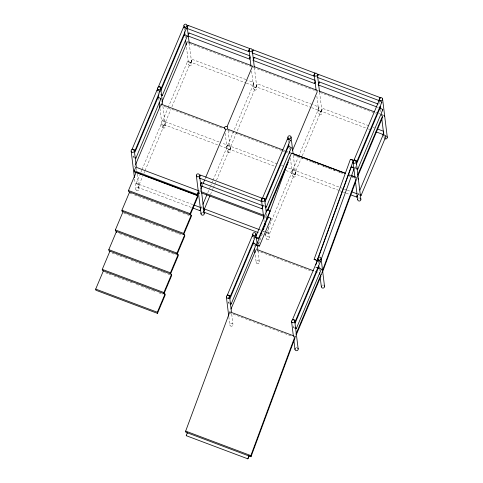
<?xml version="1.0" encoding="UTF-8"?>
<svg xmlns="http://www.w3.org/2000/svg" width="483" height="483" viewBox="0 0 483 483"><rect width="100%" height="100%" fill="white"/><g stroke="black" fill="none" stroke-linecap="round" stroke-linejoin="round"><path stroke-width="0.36" stroke-dasharray="2.42 1.81" d="M265.161 234.877L265.227 235.197L265.445 234.913M315.791 80.909L315.791 80.601M250.544 56.698L250.544 56.094M266.266 232.818L266.266 232.22M266.175 233.162L265.59 234.647M255.579 250.671L256.757 247.664M258.019 244.223L259.782 239.411M291.026 154.186L291.46 153.002L291.599 154.137M258.659 243.981L263.452 230.91M321.938 272.164L320.76 275.165M356.599 177.629L355.995 179.036M322.076 273.293L321.497 274.875L321.358 273.746L319.879 273.185M229.244 313.419L230.222 310.895M294.425 337.913L295.608 334.918M265.59 233.482L265.747 233.108M134.02 157.718A1.6 0.417 22.8 0 1 133 156.866L134.159 154.113M134.691 166.726L135.288 165.301M160.447 105.548L161.642 102.704L161.781 103.833L161.183 105.258L162.662 105.813M186.8 42.951L187.398 41.526L188.388 41.9M136.248 183.299L139.72 175.039M140.879 172.286L141.748 170.221M142.038 169.533L161.165 124.113M162.602 120.696L167.812 108.313M168.102 107.624L187.519 61.516M139.207 184.494L142.684 176.235M143.843 173.482L144.713 171.417M145.003 170.728L164.123 125.308A1.6 0.417 22.8 0 0 162.723 124.294L162.336 124.155A1.6 0.417 22.8 0 0 161.165 124.173A1.6 0.417 22.8 0 0 162.56 125.127L162.946 125.272A1.6 0.417 22.8 0 0 164.123 125.248M165.56 121.897L170.777 109.508M171.936 106.755L190.477 62.712M200.469 189.801L199.871 191.22L198.591 190.737M202.226 185.629L202.812 184.24M204.858 179.374L205.444 177.986M251.981 67.445L252.579 66.02L252.718 67.155M200.21 191.878L200.614 190.93M201.429 207.793L202.299 205.728M207.805 192.657L208.964 189.904M209.254 189.215L210.123 187.15M210.413 186.462L211.572 183.709M211.862 183.021L212.731 180.956M213.021 180.268L226.346 148.607M227.783 145.196L252.7 86.01A1.6 0.417 22.8 0 1 253.877 86.052L254.263 86.191A1.6 0.417 22.8 0 1 255.658 87.145A1.6 0.417 22.8 0 1 254.487 87.169L254.1 87.025A1.6 0.417 22.8 0 1 252.7 86.071M210.473 194.54L213.081 188.346M213.371 187.658L214.53 184.904M214.82 184.216L229.304 149.808M230.747 146.391L255.664 87.206M264.388 206.706A1.6 0.417 22.8 0 1 263.368 205.861L264.527 203.108M229.244 303.59A1.6 0.417 22.8 0 1 228.224 302.744L229.093 300.68M291.014 154.065L291.46 153.002M317.168 91.945L317.766 90.52M264.599 218.274L265.197 216.849L266.181 217.223M290.869 335.866L229.962 312.978L230.542 311.396M266.616 232.293L291.533 173.107M292.97 169.69L298.18 157.307M298.47 156.619L317.886 110.504M269.574 233.488L294.491 174.303M295.928 170.885L301.144 158.502M302.304 155.749L320.845 111.706M354.908 167.758L355.488 166.381M293.99 325.868L293.41 327.239A1.6 0.417 22.8 0 1 294.588 327.281M382.349 116.439L382.947 115.014L383.085 116.149M356.78 178.632L357.335 177.327M294.159 337.104L295.143 337.478L295.723 335.896M359.171 195.035A1.6 0.417 22.8 0 1 358.151 194.19L359.31 191.437M191.123 62.343L192.222 59.373L191.063 62.331L245.684 82.865M227.499 145.129L226.334 148.094L227.499 145.129L221.896 143.022M319.034 107.027L317.874 109.991L319.034 107.027L312.73 104.66M368.813 125.737L322.59 108.361L321.853 109.617L321.43 111.325L367.648 128.695M253.853 82.533L252.687 85.497L253.853 82.533L247.55 80.16M312.03 104.394L257.409 83.867L256.666 85.123L256.244 86.831L310.871 107.359M256.244 86.831L257.409 83.867M321.43 111.325L322.59 108.361M219.095 141.972L165.868 121.97L164.987 123.618L164.709 124.934L219.33 145.461M164.709 124.934L165.868 121.97M277.272 163.84L231.055 146.464L230.313 147.72L229.89 149.428L276.113 166.798M229.89 149.428L231.055 146.464M292.68 169.63L291.521 172.588L292.68 169.63L287.077 167.523M346.661 189.916L296.236 170.964L295.656 171.839L295.077 173.928L339.193 190.507M295.077 173.928L296.236 170.964M192.741 204.569L139.515 184.566L138.778 185.822L138.355 187.531L191.576 207.533M138.355 187.531L139.515 184.566M315.876 267.147L317.029 267.552M316.8 267.733L315.671 267.304M377.012 107.009L378.412 107.534M251.1 65.465L254.064 66.582M316.287 89.965L319.245 91.076M375.877 112.358L377.972 113.149M378.672 113.408L380.067 113.934M381.467 114.459L384.432 115.576M187.537 42.661L189.016 43.216M189.716 43.476L249.844 66.074M251.238 66.6L252.229 66.968M253.213 67.342L314.324 90.309M320.084 92.47L376.015 113.493M192.222 59.373L246.849 79.9M373.015 127.313L374.416 127.838M246.384 83.124L252.687 85.497M311.571 107.624L317.874 109.991M368.348 128.961L371.149 130.012M349.632 174.87L351.038 175.395M162.523 104.684L161.044 104.123L161.183 105.258M283.636 150.195L285.036 150.72M285.737 150.986L288.532 152.036M289.927 152.562L291.412 153.129M348.122 174.429L350.918 175.48M355.114 177.062L358.078 178.173M295.801 155.719L297.908 156.51M300.71 157.561L302.811 158.352M311.927 161.775L314.028 162.566M316.83 163.622L318.931 164.413M323.139 165.989L325.24 166.78M328.048 167.836L330.149 168.627M332.95 169.678L336.458 170.994M339.259 172.051L341.36 172.842M347.669 175.208L352.578 177.056M164.063 106.338L222.089 128.146M227.849 130.313L281.68 150.539M282.38 150.805L284.475 151.596M285.175 151.855L287.971 152.906M293.73 155.073L342.67 173.463M347.561 175.299L353.852 177.666M281.474 165.415L286.377 167.257M347.362 190.175L350.863 191.491M220.031 145.727L226.334 148.094M285.918 170.487L291.521 172.588M339.893 190.773L342.695 191.823M343.395 192.089L345.496 192.874M346.196 193.14L349.698 194.456M265.553 215.901L266.538 216.275M259.323 229.594L260.723 230.119M263.525 231.176L265.626 231.961M129.728 193.152L131.829 193.943M134.63 194.999L150.038 200.789M150.738 201.049L152.839 201.84M155.641 202.89L171.048 208.68M171.749 208.946L175.251 210.262M178.052 211.312L180.153 212.103M182.954 213.154L189.958 215.786M256.177 249.246L257.656 249.802L257.795 250.937M256.811 250.568L310.231 270.643M320.018 274.32L321.008 274.694M123.871 213.13L134.377 217.078M135.077 217.344L137.178 218.129M139.979 219.185L142.08 219.97M144.882 221.027L155.387 224.975M156.087 225.235L159.589 226.551M162.391 227.608L164.492 228.393M167.293 229.449L177.798 233.398M178.499 233.657L180.6 234.448M119.422 233.633L121.523 234.424M124.324 235.475L126.425 236.265M129.227 237.316L134.829 239.423M135.53 239.689L139.732 241.265M140.432 241.53L143.934 242.846M146.735 243.897L162.143 249.687M162.843 249.953L164.945 250.737M167.746 251.794L176.15 254.952M112.165 253.08L119.168 255.712M119.869 255.978L124.071 257.554M124.771 257.819L126.872 258.61M131.074 260.186L144.381 265.191M152.085 268.083L154.186 268.874M156.987 269.925L162.59 272.032M163.29 272.297L167.492 273.873M168.193 274.139L170.294 274.93M231.303 312.404L229.823 311.849L229.962 312.978M293.525 335.788L295.004 336.343L295.143 337.478M105.614 272.792L108.415 273.849M109.116 274.109L111.217 274.899M114.018 275.956L129.426 281.746M130.126 282.006L133.628 283.322M136.429 284.372L138.53 285.163M141.332 286.22L146.935 288.321M147.635 288.586L151.837 290.168M152.537 290.428L156.039 291.744M158.841 292.795L163.037 294.376M379.783 102.336L379.964 103.809M380.689 109.707L380.96 111.917M383.943 136.236L384.124 137.709A1.6 1.527 -7 0 1 384.432 136.574M319.571 92.12L322.107 112.756M316.86 96.262L318.943 113.215M318.194 261.074L318.466 263.283M319.191 269.164L319.366 270.637M293.308 155.429L295.747 175.305M288.242 140.432L288.514 142.642M289.148 147.792L289.329 149.265M290.41 158.098L292.583 175.764M254.39 67.656L256.932 88.335M251.589 71.067L253.768 88.794M266.411 213.619L266.773 216.559M268.125 227.602L269.393 237.908M263.875 219.228L264.237 222.174M265.686 233.953L266.23 238.367M257.982 250.828L259.335 261.858M253.098 237.316L253.279 238.783M254.004 244.67L254.185 246.137M255.266 254.964L256.171 262.311M228.085 130.633L230.566 150.859M225.199 133.338L227.402 151.318M231.719 314.161L232.981 324.455M228.821 316.824L229.817 324.914M189.203 43.126L191.739 63.762M184.228 28.847L184.409 30.32M185.134 36.213L185.315 37.692M186.492 47.268L188.575 64.221M162.94 106.465L165.385 126.359M157.875 91.444L158.146 93.654M158.78 98.816L158.961 100.289M159.958 108.397L162.222 126.818M136.496 168.301L136.767 170.505M137.214 174.188L139.026 188.907M134.594 179.06L135.856 189.366M358.658 198.115A1.6 1.527 -7 0 1 359.883 198.09M201.646 212.496A1.6 1.527 -7 0 1 202.824 212.17M160.024 94.928A1.6 0.417 22.8 0 1 159.734 94.74M133 156.866A1.6 0.417 22.8 0 1 134.177 156.909M263.368 205.861A1.6 0.417 22.8 0 1 264.545 205.903M318.798 261.52A1.6 0.417 22.8 0 1 318.418 261.351M294.811 328.259A1.6 0.417 22.8 0 1 293.441 327.371M358.151 194.19A1.6 0.417 22.8 0 1 359.328 194.226M202.099 208.457A1.6 0.417 22.8 0 1 201.586 208.082M201.502 207.708A1.6 0.417 22.8 0 1 202.238 207.732M322.312 285.181A1.6 1.527 -7 0 1 323.538 285.157M295.958 347.778A1.6 1.527 -7 0 1 297.184 347.76M228.224 302.744A1.6 0.417 22.8 0 1 229.401 302.787M356.309 168.772A1.6 0.417 22.8 0 1 355.065 168.048M354.975 167.673A1.6 0.417 22.8 0 1 356.08 167.8M189.076 61.691L188.69 61.552A1.6 0.417 22.8 0 0 187.519 61.57A1.6 0.417 22.8 0 0 188.919 62.53L189.3 62.669A1.6 0.417 22.8 0 0 190.477 62.651A1.6 0.417 22.8 0 0 189.076 61.691M319.444 110.685L319.058 110.547A1.6 0.417 22.8 0 0 317.886 110.565A1.6 0.417 22.8 0 0 319.287 111.525L319.668 111.664A1.6 0.417 22.8 0 0 320.845 111.645A1.6 0.417 22.8 0 0 319.444 110.685M227.91 148.788L227.523 148.649A1.6 0.417 22.8 0 0 226.346 148.667A1.6 0.417 22.8 0 0 227.747 149.627L228.133 149.766A1.6 0.417 22.8 0 0 229.304 149.748A1.6 0.417 22.8 0 0 227.91 148.788M293.09 173.288L292.704 173.143A1.6 0.417 22.8 0 0 291.533 173.168A1.6 0.417 22.8 0 0 292.927 174.121L293.314 174.26A1.6 0.417 22.8 0 0 294.491 174.242A1.6 0.417 22.8 0 0 293.09 173.288M189.191 65.223A1.6 1.527 -7 0 0 191.745 64.161A1.6 1.527 -7 0 0 189.529 62.591A1.6 1.527 -7 0 0 189.191 65.223M136.478 190.362A1.6 1.527 -7 0 0 139.026 189.306A1.6 1.527 -7 0 0 136.816 187.736A1.6 1.527 -7 0 0 136.478 190.362M162.837 127.82A1.6 1.527 -7 0 0 165.385 126.757A1.6 1.527 -7 0 0 163.176 125.194A1.6 1.527 -7 0 0 162.837 127.82M254.384 89.79A1.6 1.527 -7 0 0 256.938 88.733A1.6 1.527 -7 0 0 254.722 87.163A1.6 1.527 -7 0 0 254.384 89.79M319.559 114.217A1.6 1.527 -7 0 0 322.113 113.155A1.6 1.527 -7 0 0 319.897 111.585A1.6 1.527 -7 0 0 319.559 114.217M293.199 176.76A1.6 1.527 -7 0 0 295.747 175.703A1.6 1.527 -7 0 0 293.537 174.134A1.6 1.527 -7 0 0 293.199 176.76M266.845 239.369A1.6 1.527 -7 0 0 269.393 238.306A1.6 1.527 -7 0 0 267.184 236.742A1.6 1.527 -7 0 0 266.845 239.369M228.024 152.32A1.6 1.527 -7 0 0 230.572 151.257A1.6 1.527 -7 0 0 228.362 149.688A1.6 1.527 -7 0 0 228.024 152.32M162.976 121.167A1.6 0.417 22.8 0 0 165.488 121.982A1.6 0.417 22.8 0 0 163.773 120.738A1.6 0.417 22.8 0 0 162.976 121.167M136.623 183.769A1.6 0.417 22.8 0 0 139.134 184.584A1.6 0.417 22.8 0 0 137.42 183.335A1.6 0.417 22.8 0 0 136.623 183.769M266.99 232.764A1.6 0.417 22.8 0 0 269.502 233.573A1.6 0.417 22.8 0 0 267.787 232.329A1.6 0.417 22.8 0 0 266.99 232.764M228.163 145.667A1.6 0.417 22.8 0 0 230.675 146.482A1.6 0.417 22.8 0 0 228.96 145.232A1.6 0.417 22.8 0 0 228.163 145.667M293.344 170.161A1.6 0.417 22.8 0 0 295.856 170.976A1.6 0.417 22.8 0 0 294.141 169.732A1.6 0.417 22.8 0 0 293.344 170.161M256.793 263.313A1.6 1.527 -7 0 0 259.341 262.257A1.6 1.527 -7 0 0 257.131 260.687A1.6 1.527 -7 0 0 256.793 263.313M230.439 325.916A1.6 1.527 -7 0 0 232.987 324.854A1.6 1.527 -7 0 0 230.777 323.284A1.6 1.527 -7 0 0 230.439 325.916"/><path stroke-width="0.72" d="M204.701 209.374L204.695 209.067L259.323 229.594M187.386 433.028L187.326 432.708L186.221 435.684L247.851 458.844L249.011 455.88L247.851 458.844M319.348 82.249L319.348 81.935L378.171 104.044M188.919 33.532L188.919 32.935L187.815 35.905L249.445 59.065L250.182 57.809M200.469 175.679L200.463 175.075L199.364 178.046L260.995 201.206L261.575 200.33M201.393 183.232L201.453 182.634L262.384 205.535M253.177 50.48L253.237 49.888L314.862 73.048L314.801 73.639M254.1 58.032L254.1 57.429L253.001 60.399L314.626 83.559L315.369 82.309M318.357 74.98L318.357 74.376L317.259 77.346L378.883 100.506L379.892 98.484M379.988 98.14L380.049 97.542L318.418 74.382M187.899 26.33L187.99 25.382L186.891 28.352L248.516 51.512L249.258 50.256L249.681 48.548L188.05 25.388M204.418 210.383L204.544 210.002M261.877 199.564L262.154 198.247L200.523 175.081M314.711 73.984L313.702 76.012L252.072 52.852L253.17 49.876M314.101 259.401L350.41 159.305L352.029 159.764L353.411 160.404L317.096 260.5L314.101 259.401L314.62 259.498M315.791 264.835L317.838 259.196M318.351 257.789L351.34 166.858L353.689 167.601M317.5 267.956L318.025 268.053L318.792 265.934M320.839 260.295L354.081 168.664M263.313 229.775L264.074 227.71M264.575 226.334L265.336 224.269M267.262 219.004L290.814 154.542L267.117 210.823M322.457 270.758L356.019 179.211M322.336 272.593L356.158 180.34L355.995 179.036M294.95 337.997L250.991 456.743L185.81 432.243L185.671 431.108L229.244 313.419M250.991 456.743L250.852 455.608L294.425 337.913L294.564 339.048M201.031 184.343L201.176 183.951M253.738 59.143L253.883 58.757M319.064 83.251L318.822 83.885M380.236 106.351L379.813 108.059L380.55 106.803M357.124 195.38L356.702 197.088L357.589 195.44M250.025 56.982L249.445 59.065M252.657 51.971L252.808 51.596M200.717 209.435L199.98 210.691L192.977 208.058M262.498 206.676L261.919 208.759L262.504 207.883M315.206 81.476L314.626 83.559M383.798 133.236L383.055 134.485L376.052 131.859M132.076 149.313L156.987 90.134M158.43 86.717L183.347 27.531M135.035 150.515L159.951 91.329M161.388 87.912L186.305 28.726M135.029 152.048L157.917 97.681M160.803 90.828L184.271 35.084M135.149 158.128A1.6 0.417 22.8 0 0 135.958 158.001L160.875 98.882M162.318 95.465L187.235 36.279M135.578 164.606L160.447 105.548M161.938 102.01L186.8 42.951M198.73 191.872L197.185 195.53L134.377 171.924L134.238 170.795L135.777 167.13L198.392 190.664M191.22 215.183L183.552 233.392L183.691 234.527L191.359 216.318L191.22 215.183L128.617 191.654L128.478 190.519L136.14 172.31M184.663 234.895L176.995 253.104L177.134 254.239L184.802 236.03L184.663 234.895L122.06 211.367L121.921 210.232L129.589 192.023M178.106 254.607L170.445 272.817L170.584 273.952L178.251 255.742L178.106 254.607L115.509 231.079L115.371 229.944L123.032 211.735M171.556 274.32L163.888 292.529L164.027 293.664L171.694 275.455L171.556 274.32L108.953 250.792L108.814 249.657L116.481 231.448L116.62 232.583M103.374 270.872L95.706 289.082L95.845 290.217L157.476 313.376L165.138 295.167L164.999 294.032L102.402 270.504L102.263 269.369L109.925 251.16M197.185 195.53L197.046 194.401L198.29 191.449L196.346 175.595M197.77 195.47L197.909 196.605L190.242 214.814L190.103 213.679L197.77 195.47L144.544 175.468M200.765 189.107L202.226 185.629M203.108 183.546L204.569 180.068M205.74 177.291L225.627 130.048M227.119 126.504L251.981 67.445M157.476 313.376L157.337 312.241L164.999 294.032M202.878 204.351L206.935 194.715M204.387 208.988L209.894 195.917M262.438 198.308L287.355 139.128M265.402 199.509L290.319 140.324M265.107 201.731L288.285 146.675M227.3 295.191L252.217 236.006M266.326 207.056L291.243 147.87M230.258 296.393L255.175 237.207M255.537 237.256L267.039 209.942M229.962 298.615L253.14 243.559M292.595 150.304L317.168 91.945M267.83 210.594L288.152 162.33M258.502 238.457L270.003 211.137M230.011 303.904A1.6 0.417 22.8 0 0 231.188 303.94L256.105 244.754M256.467 244.809L267.968 217.495M231.007 309.035L255.579 250.671M259.425 246.004L270.927 218.69M353.979 160.205L378.895 101.025M356.937 161.407L381.854 102.221M356.357 164.317L379.825 108.572M292.481 319.692L317.397 260.506M357.867 168.953L382.784 109.774M295.445 320.887L320.362 261.701M295.149 323.115L318.327 268.059M357.776 174.804L382.349 116.439L382.488 117.574L357.625 176.633M295.198 328.398A1.6 0.417 22.8 0 0 296.369 328.44L321.286 269.254M295.898 334.224L320.76 275.165L320.899 276.3L296.327 334.665M359.889 190.061L383.067 135.005M359.938 195.343A1.6 0.417 22.8 0 0 361.115 195.386L386.032 136.2M200.717 208.276L199.98 210.691M204.122 211.149L203.536 212.031L204.635 209.054M383.792 132.07L383.055 134.485M199.793 177.502L199.425 178.058M200.717 185.055L200.294 185.599L201.393 182.628M318.611 84.356L318.182 84.899L319.287 81.929M186.649 435.135L186.281 435.69M249.681 48.548L248.516 51.512M228.954 297.939L228.187 298.252A1.6 1.527 -7 0 1 226.406 296.441A1.6 1.527 -7 0 1 228.815 295.439A1.6 1.527 -7 0 1 228.954 297.939L228.187 298.252M353.411 160.404L350.429 159.348M314.862 73.048L313.702 76.012M380.049 97.542L378.883 100.506M262.154 198.247L260.995 201.206M354.256 167.963L351.34 166.858M314.952 259.594L315.719 259.86M188.98 32.941L249.904 55.841M254.161 57.435L315.091 80.335M318.182 84.899L376.311 106.743M188.877 42.081L251.1 65.465M254.064 66.582L316.287 89.965M319.245 91.076L374.476 111.833M377.217 128.895L383.52 131.261M292.161 153.268L345.43 173.288M351.038 175.395L355.24 176.977M162.523 104.684L224.746 128.067M227.71 129.178L282.941 149.935M292.891 153.679L345.327 173.379M351.618 175.746L355.114 177.062M351.564 191.757L357.166 193.858M350.398 194.721L356.702 197.088M200.294 185.599L261.919 208.759M263.573 215.158L201.357 191.775L201.496 192.91L263.712 216.293M134.238 170.795L197.046 194.401M136.84 172.57L143.143 174.943M194.142 205.1L200.445 207.467M203.536 212.031L258.163 232.558M260.265 233.349L261.665 233.875M128.478 190.519L190.103 213.679M257.656 249.802L313.588 270.824M315.683 271.609L317.083 272.134M121.921 210.232L183.552 233.392M115.371 229.944L176.995 253.104M108.814 249.657L170.445 272.817M231.303 312.404L293.525 335.788M102.263 269.369L163.888 292.529M95.706 289.082L157.337 312.241M185.671 431.108L250.852 455.608M316.45 260.144L317.096 260.5M317.669 267.824L318.025 268.053M356.846 168.108A1.6 0.417 22.8 0 1 357.197 168.295L357.71 168.664A1.6 0.417 22.8 0 1 356.689 168.917M357.197 168.295L357.71 168.664M382.584 98.93L387.288 137.25M384.432 115.576L384.571 116.705M379.421 99.389L379.602 100.862M380.326 106.755L380.598 108.971M381.232 114.127L381.413 115.6M381.866 119.289L383.762 134.763M356.231 161.527L360.867 199.286M358.078 178.173L358.217 179.308M353.067 161.986L355.065 178.275M355.609 182.719L357.704 199.745M317.403 74.43L317.585 75.909M317.76 77.383L319.48 91.384M314.234 74.889L316.226 91.106M321.086 258.411L324.522 286.353M317.923 258.87L318.104 260.343M318.828 266.224L319.1 268.427M319.637 272.841L319.818 274.314M320.362 278.721L321.352 286.811M291.044 137.033L293.036 153.226M287.88 137.492L288.152 139.696M288.695 144.115L288.967 146.325M289.601 151.475L289.872 153.685M294.733 321.014L298.168 348.949M291.569 321.473L293.465 336.911M293.918 340.587L294.998 349.408M252.217 49.936L254.299 66.92M249.053 50.395L251.045 66.642M264.69 199.63L266.23 212.146M266.864 217.296L267.045 218.769M261.526 200.089L263.784 218.491M264.418 223.647L264.781 226.587M255.905 233.917L256.177 236.121M256.358 237.594L257.077 243.474M257.348 245.678L257.801 249.355M252.742 234.376L252.923 235.843M253.551 240.993L253.913 243.933M254.547 249.077L255 252.754M229.552 296.514L231.448 311.958M226.388 296.973L228.731 316.087M187.036 25.442L188.116 34.281M188.298 35.754L189.113 42.389M183.866 25.895L184.138 28.111M184.591 31.793L184.953 34.74M185.677 40.638L186.221 45.058M199.509 175.136L199.69 176.609M199.871 178.082L200.596 183.981M200.777 185.454L201.502 191.346M201.683 192.82L203.85 210.51M204.031 211.983L204.212 213.456M199.274 192.645L199.413 193.774M198.428 192.584L201.049 213.915M160.676 88.039L162.668 104.25M157.512 88.498L157.693 89.971M158.327 95.127L158.69 98.079M159.233 102.499L159.867 107.661M134.322 150.636L136.315 166.828M131.159 151.094L134.413 177.587M387.179 136.87A1.6 1.527 -7 0 1 384.746 138.712M360.541 198.561A1.6 1.527 -7 0 1 359.708 200.982A1.6 1.527 -7 0 1 357.698 199.346M204.104 213.075A1.6 1.527 -7 0 1 202.643 215.213A1.6 1.527 -7 0 1 201.151 213.13M183.504 27.821A1.6 0.417 22.8 0 1 184.041 27.446A1.6 0.417 22.8 0 1 186.009 28.322A1.6 0.417 22.8 0 1 185.816 28.847M158.804 87.188A1.6 0.417 22.8 0 1 159.124 86.632A1.6 0.417 22.8 0 1 161.286 87.683A1.6 0.417 22.8 0 1 160.211 87.876M186.74 36.4A1.6 0.417 22.8 0 0 187.15 36.074A1.6 0.417 22.8 0 0 185.834 35.265L185.448 35.126A1.6 0.417 22.8 0 0 184.651 35.555M160.917 94.451A1.6 0.417 22.8 0 1 162.288 95.338A1.6 0.417 22.8 0 1 161.503 95.525M157.15 90.424A1.6 0.417 22.8 0 1 158.551 90.309A1.6 0.417 22.8 0 1 159.71 91.456M132.101 149.446A1.6 0.417 22.8 0 1 133.248 149.356A1.6 0.417 22.8 0 1 135.005 150.382A1.6 0.417 22.8 0 1 133.857 150.473M160.64 99.009A1.6 0.417 22.8 0 0 159.481 97.862L159.094 97.723A1.6 0.417 22.8 0 0 158.074 97.971M134.944 157.216A1.6 0.417 22.8 0 1 135.958 158.001M287.735 139.593A1.6 0.417 22.8 0 1 287.753 138.995A1.6 0.417 22.8 0 1 289.752 139.726A1.6 0.417 22.8 0 1 290.078 140.45M262.818 198.779A1.6 0.417 22.8 0 1 263.03 198.205A1.6 0.417 22.8 0 1 265.179 199.159A1.6 0.417 22.8 0 1 264.593 199.57M291.007 148.003A1.6 0.417 22.8 0 0 289.848 146.856L289.462 146.717A1.6 0.417 22.8 0 0 288.659 147.146M265.312 206.211A1.6 0.417 22.8 0 1 266.326 206.996A1.6 0.417 22.8 0 1 265.517 207.122M317.56 260.796A1.6 0.417 22.8 0 1 318.098 260.415A1.6 0.417 22.8 0 1 320.066 261.291A1.6 0.417 22.8 0 1 319.873 261.822M292.644 319.981A1.6 0.417 22.8 0 1 293.41 319.655A1.6 0.417 22.8 0 1 295.385 320.706A1.6 0.417 22.8 0 1 294.268 320.845M321.05 269.381A1.6 0.417 22.8 0 0 319.885 268.24L319.505 268.095A1.6 0.417 22.8 0 0 318.484 268.349M295.348 327.589A1.6 0.417 22.8 0 1 296.369 328.44M385.79 136.327A1.6 0.417 22.8 0 0 384.631 135.186L384.245 135.041A1.6 0.417 22.8 0 0 383.224 135.294M360.095 194.54A1.6 0.417 22.8 0 1 361.115 195.386M202.993 207.974A1.6 0.417 22.8 0 1 204.363 208.861A1.6 0.417 22.8 0 1 203.578 209.054M324.407 285.966A1.6 1.527 -7 0 1 322.952 288.11A1.6 1.527 -7 0 1 321.455 286.027M297.842 348.225A1.6 1.527 -7 0 1 297.673 350.284A1.6 1.527 -7 0 1 295.511 350.326A1.6 1.527 -7 0 1 295.306 348.273M252.374 236.296A1.6 0.417 22.8 0 1 252.911 235.921A1.6 0.417 22.8 0 1 254.879 236.797A1.6 0.417 22.8 0 1 254.686 237.328M227.674 295.662A1.6 0.417 22.8 0 1 227.994 295.107A1.6 0.417 22.8 0 1 230.156 296.157A1.6 0.417 22.8 0 1 229.087 296.351M255.863 244.887A1.6 0.417 22.8 0 0 254.704 243.74L254.318 243.601A1.6 0.417 22.8 0 0 253.303 243.849M230.168 303.095A1.6 0.417 22.8 0 1 231.188 303.94M378.926 101.152A1.6 0.417 22.8 0 1 380.839 101.37A1.6 0.417 22.8 0 1 381.365 102.342M354.353 160.676A1.6 0.417 22.8 0 1 354.679 160.121A1.6 0.417 22.8 0 1 356.834 161.171A1.6 0.417 22.8 0 1 355.766 161.364M382.295 109.889A1.6 0.417 22.8 0 0 382.699 109.563A1.6 0.417 22.8 0 0 381.383 108.753L380.996 108.615A1.6 0.417 22.8 0 0 379.982 108.862M267.419 210.413A1.6 0.417 22.8 0 1 267.437 209.815A1.6 0.417 22.8 0 1 269.436 210.54A1.6 0.417 22.8 0 1 269.762 211.27M268.343 217.966A1.6 0.417 22.8 0 1 268.367 217.362A1.6 0.417 22.8 0 1 270.365 218.093A1.6 0.417 22.8 0 1 270.691 218.817M184.488 26.897A1.6 1.527 -7 0 0 187.036 25.84A1.6 1.527 -7 0 0 184.826 24.271A1.6 1.527 -7 0 0 184.488 26.897M131.781 152.097A1.6 1.527 -7 0 0 134.328 151.034A1.6 1.527 -7 0 0 132.119 149.464A1.6 1.527 -7 0 0 131.781 152.097M158.134 89.5A1.6 1.527 -7 0 0 160.682 88.437A1.6 1.527 -7 0 0 158.472 86.868A1.6 1.527 -7 0 0 158.134 89.5M249.675 51.397A1.6 1.527 -7 0 0 252.223 50.335A1.6 1.527 -7 0 0 250.013 48.765A1.6 1.527 -7 0 0 249.675 51.397M314.856 75.891A1.6 1.527 -7 0 0 317.403 74.829A1.6 1.527 -7 0 0 315.194 73.265A1.6 1.527 -7 0 0 314.856 75.891M380.043 100.392A1.6 1.527 -7 0 0 382.59 99.329A1.6 1.527 -7 0 0 380.381 97.759A1.6 1.527 -7 0 0 380.043 100.392M353.689 162.988A1.6 1.527 -7 0 0 356.237 161.926A1.6 1.527 -7 0 0 354.021 160.356A1.6 1.527 -7 0 0 353.689 162.988M288.502 138.494A1.6 1.527 -7 0 0 291.05 137.432A1.6 1.527 -7 0 0 288.84 135.862A1.6 1.527 -7 0 0 288.502 138.494M262.148 201.091A1.6 1.527 -7 0 0 264.696 200.028A1.6 1.527 -7 0 0 262.486 198.459A1.6 1.527 -7 0 0 262.148 201.091M196.961 176.591A1.6 1.527 -7 0 0 199.509 175.534A1.6 1.527 -7 0 0 197.299 173.965A1.6 1.527 -7 0 0 196.961 176.591M225.175 129.1A1.6 1.527 -7 0 0 227.722 128.037A1.6 1.527 -7 0 0 225.513 126.468A1.6 1.527 -7 0 0 225.175 129.1M318.545 259.872A1.6 1.527 -7 0 0 321.092 258.81A1.6 1.527 -7 0 0 318.883 257.24A1.6 1.527 -7 0 0 318.545 259.872M253.358 235.372A1.6 1.527 -7 0 0 255.905 234.315A1.6 1.527 -7 0 0 253.696 232.746A1.6 1.527 -7 0 0 253.358 235.372M292.191 322.469A1.6 1.527 -7 0 0 294.739 321.412A1.6 1.527 -7 0 0 292.529 319.843A1.6 1.527 -7 0 0 292.191 322.469M255.918 237.727A1.6 0.417 22.8 0 0 258.429 238.542A1.6 0.417 22.8 0 0 256.714 237.298A1.6 0.417 22.8 0 0 255.918 237.727M256.841 245.279A1.6 0.417 22.8 0 0 259.359 246.095A1.6 0.417 22.8 0 0 257.644 244.851A1.6 0.417 22.8 0 0 256.841 245.279"/></g></svg>
